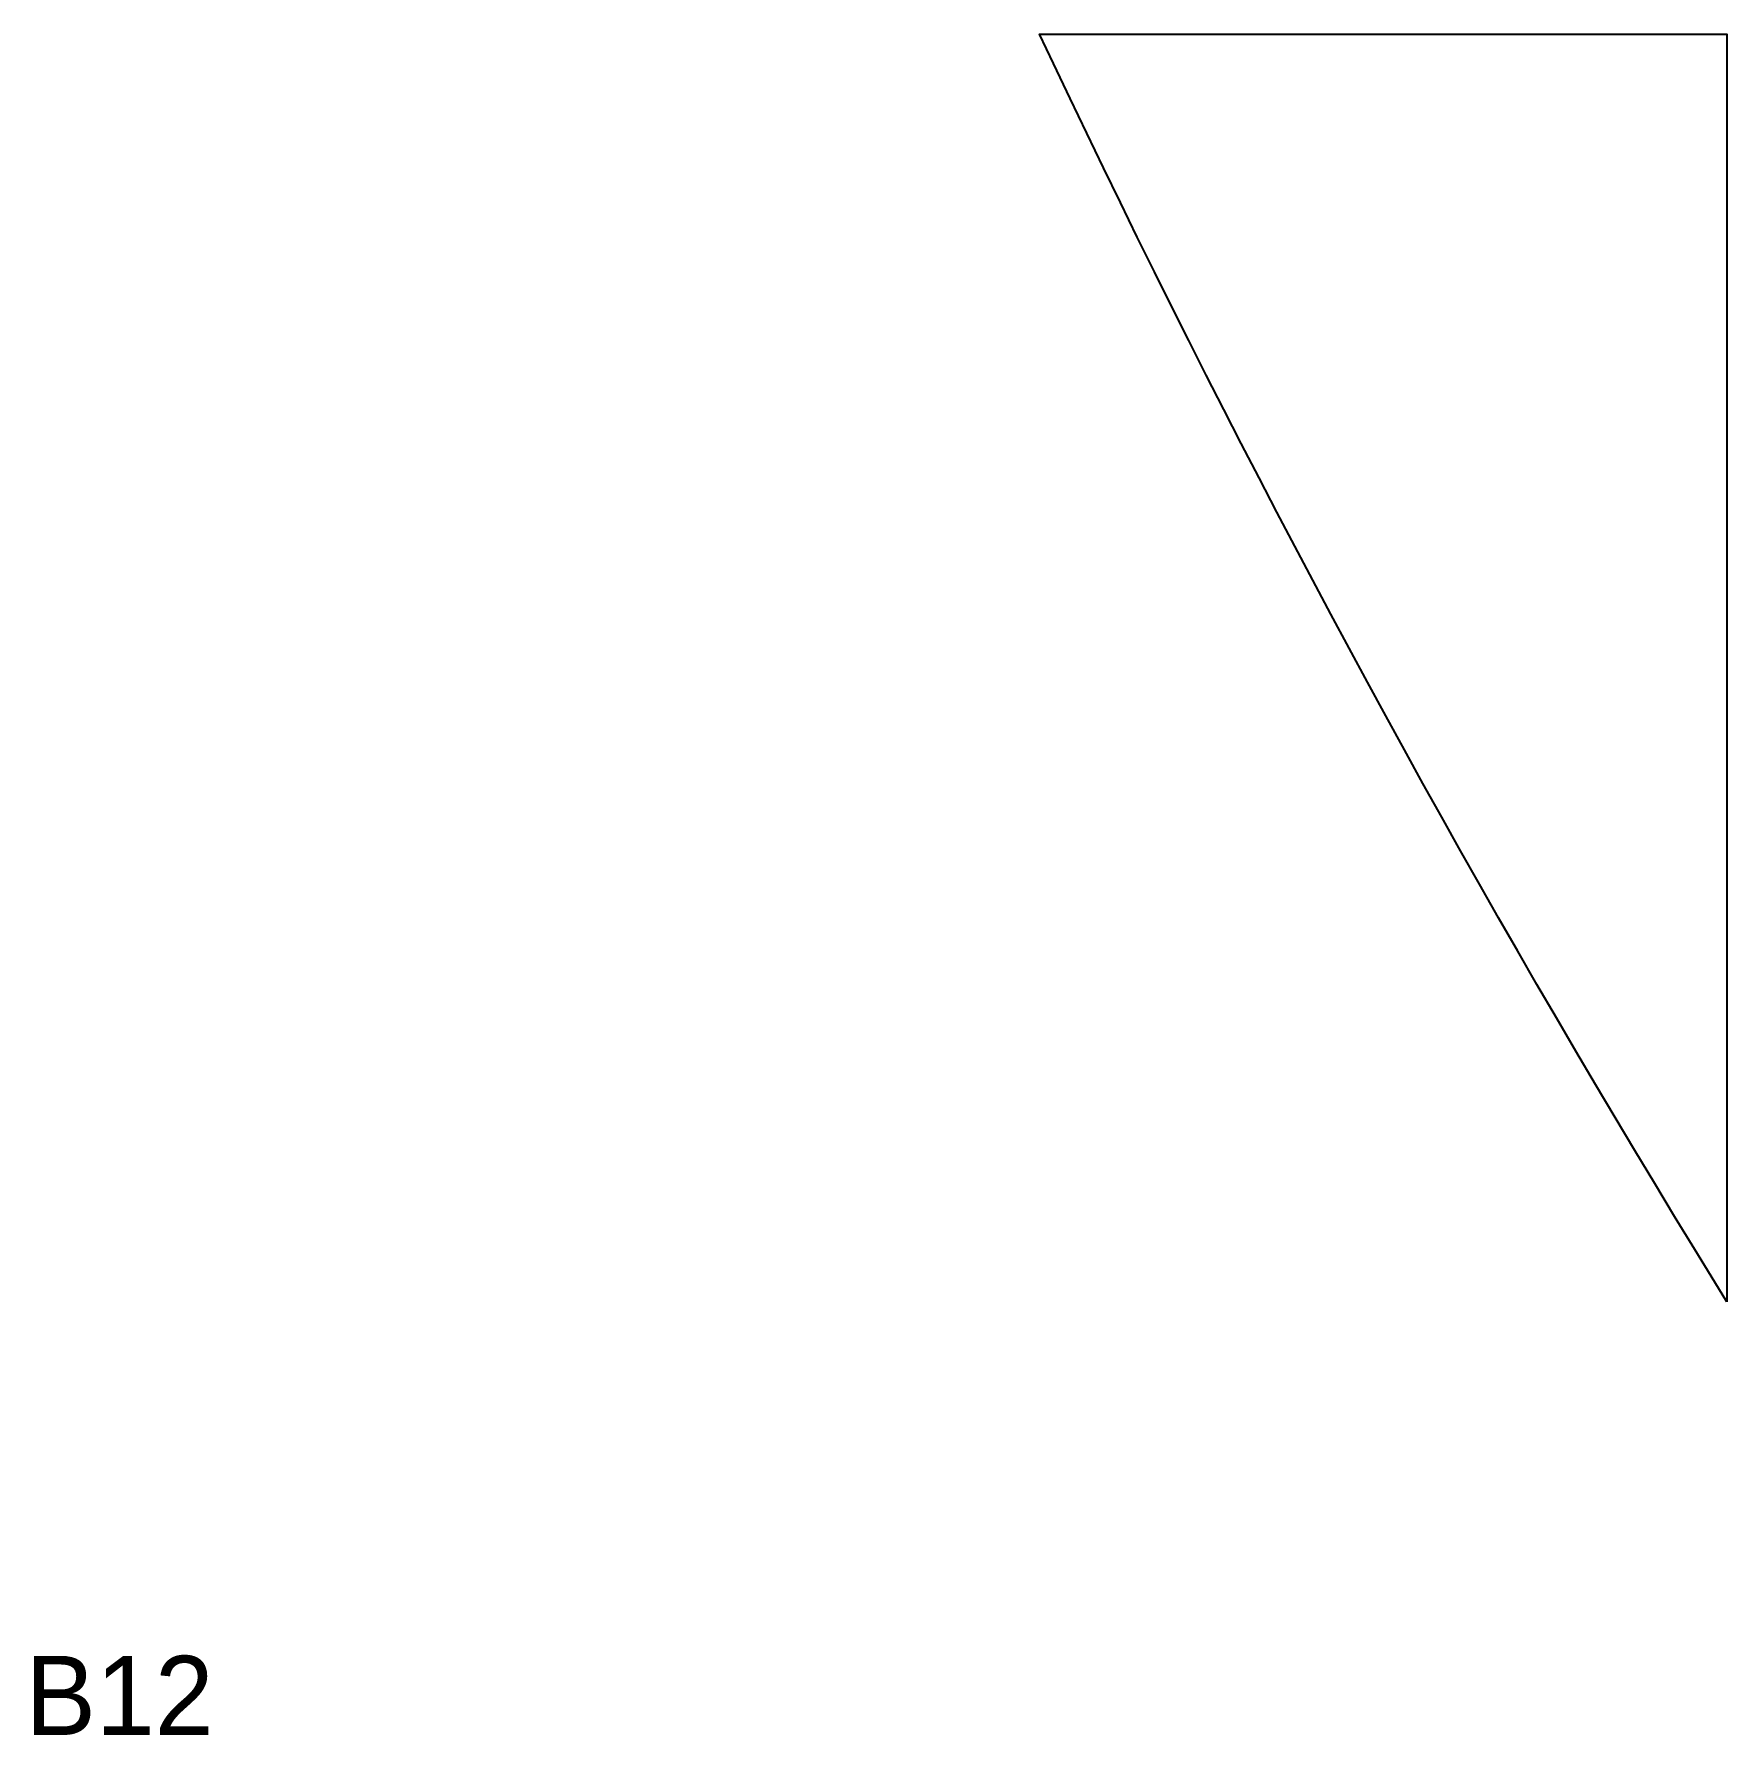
# Model space of a CAD drawing. Header units: millimetres. Extents: x 44 to 900, y 40 to 900.
import ezdxf

# ---------------------------------------------------------------- set-up
doc = ezdxf.new("R2010")
doc.units = ezdxf.units.MM
doc.layers.add('CUT', color=1, linetype='Continuous')
doc.layers.add('ID', color=3, linetype='Continuous')

msp = doc.modelspace()

# ---------------------------------------------------------------- linework, layer by layer
at = {"layer": 'CUT'}
msp.add_lwpolyline([(900, 258.98), (893.89, 268.86), (883.7, 285.46), (873.56, 302.09), (863.46, 318.75), (853.42, 335.45), (843.43, 352.17), (833.49, 368.93), (823.61, 385.71), (813.77, 402.53), (803.99, 419.38), (794.26, 436.25), (784.58, 453.16), (774.95, 470.1), (765.37, 487.06), (755.85, 504.06), (746.37, 521.08), (736.95, 538.13), (727.59, 555.21), (718.27, 572.32), (709.01, 589.46), (699.8, 606.63), (690.64, 623.83), (681.54, 641.05), (672.49, 658.3), (663.49, 675.58), (654.54, 692.89), (645.65, 710.22), (636.81, 727.58), (628.03, 744.97), (619.29, 762.38), (610.61, 779.82), (601.99, 797.29), (593.42, 814.79), (584.9, 832.31), (576.43, 849.85), (568.02, 867.43), (559.67, 885.03), (552.61, 900), (900, 900), (900, 258.98)], close=True, dxfattribs=at)

# ---------------------------------------------------------------- texts
at = {"layer": 'ID'}
msp.add_text('B12', height=40, dxfattribs=at).set_placement((40, 40))

doc.saveas('drawing.dxf')
